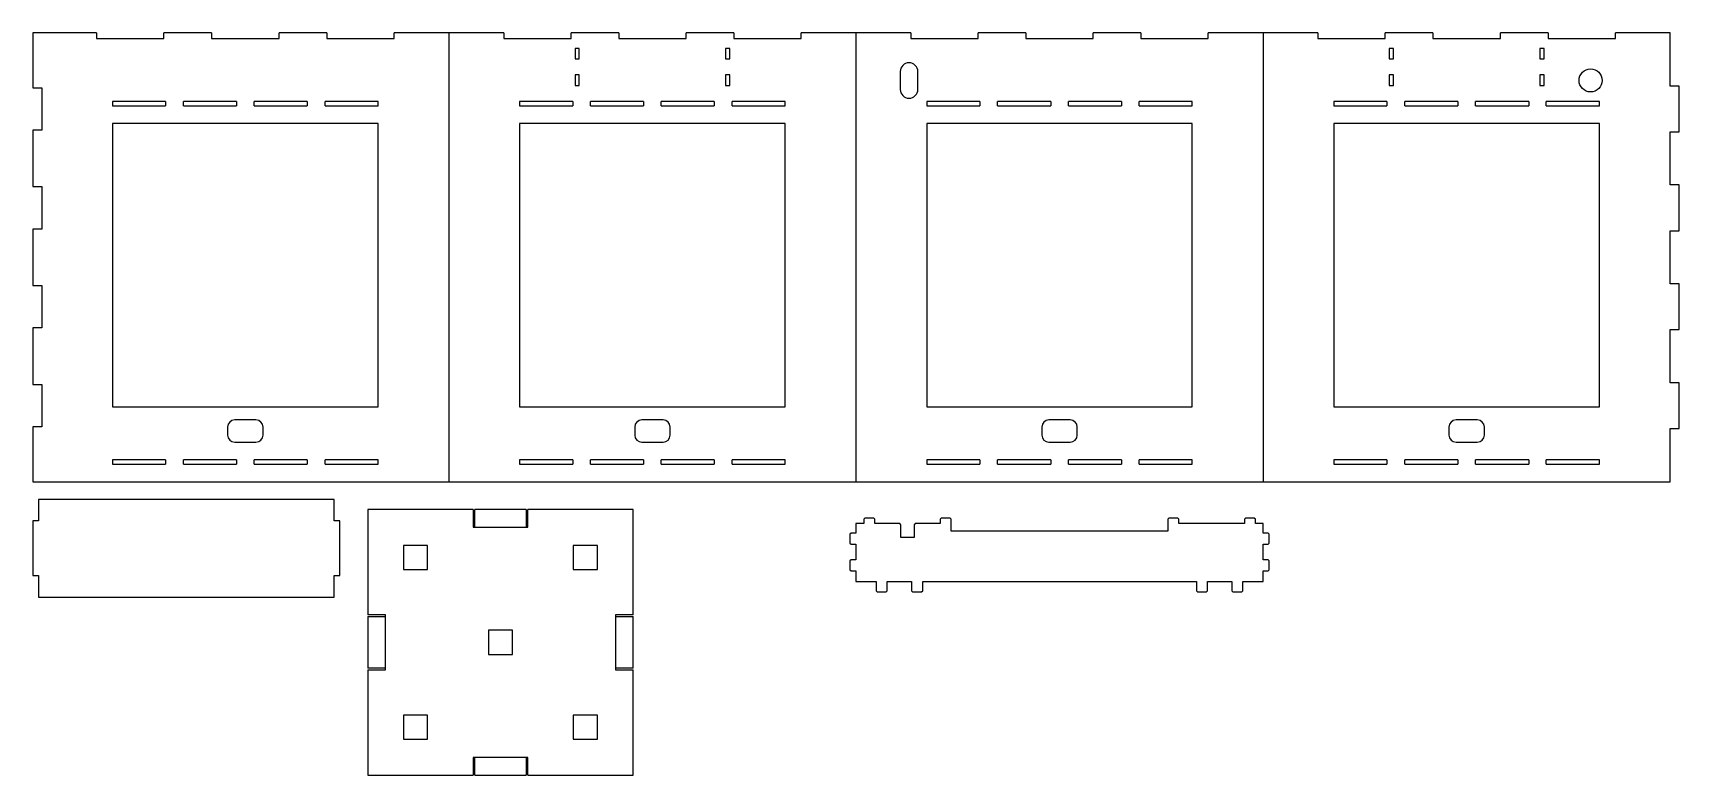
# Model space of a CAD drawing. Header units: millimetres. Extents: x -737 to 1904, y -658 to 473.
# Drawn here: x -737 to 444, y -371 to 161 of the extents above; entities that cross this region are included whole.
import ezdxf

# ---------------------------------------------------------------- set-up
doc = ezdxf.new("R2010")
doc.units = ezdxf.units.MM

msp = doc.modelspace()

# ---------------------------------------------------------------- linework, layer by layer
at = {"color": 7, "linetype": 'Continuous', "lineweight": 25}
for p, q in [((-736.6, 161), (-736.6, 121.7)), ((-690.9, 161), (-736.6, 161)), ((-690.9, 161), (-690.9, 156.9)), ((-690.9, 156.9), (-642.6, 156.9)), ((-642.6, 156.9), (-642.6, 161)), ((-608.4, 161), (-642.6, 161)), ((-608.4, 161), (-608.4, 156.9)), ((-608.4, 156.9), (-560, 156.9)), ((-560, 156.9), (-560, 161)), ((-525.8, 161), (-560, 161)), ((-525.8, 161), (-525.8, 156.9)), ((-525.8, 156.9), (-477.5, 156.9)), ((-477.5, 156.9), (-477.5, 161)), ((-398.8, 161), (-477.5, 161)), ((-398.8, 161), (-398.8, 156.9)), ((-398.8, 156.9), (-350.5, 156.9)), ((-350.5, 156.9), (-350.5, 161)), ((-316.3, 161), (-350.5, 161)), ((-316.3, 161), (-316.3, 156.9)), ((-316.3, 156.9), (-267.9, 156.9)), ((-267.9, 156.9), (-267.9, 161)), ((-233.7, 161), (-267.9, 161)), ((-233.7, 161), (-233.7, 156.9)), ((-233.7, 156.9), (-185.4, 156.9)), ((-106.7, 161), (-185.4, 161)), ((-185.4, 156.9), (-185.4, 161)), ((-106.7, 161), (-106.7, 156.9)), ((-106.7, 156.9), (-58.4, 156.9)), ((-58.4, 156.9), (-58.4, 161)), ((-24.2, 161), (-58.4, 161)), ((-24.2, 161), (-24.2, 156.9)), ((-24.2, 156.9), (24.2, 156.9)), ((24.2, 156.9), (24.2, 161)), ((58.4, 161), (24.2, 161)), ((58.4, 161), (58.4, 156.9)), ((58.4, 156.9), (106.7, 156.9)), ((106.7, 156.9), (106.7, 161)), ((185.4, 161), (106.7, 161)), ((185.4, 161), (185.4, 156.9)), ((185.4, 156.9), (233.7, 156.9)), ((233.7, 156.9), (233.7, 161)), ((267.9, 161), (233.7, 161)), ((267.9, 161), (267.9, 156.9)), ((267.9, 156.9), (316.3, 156.9)), ((316.3, 156.9), (316.3, 161)), ((350.5, 161), (316.3, 161)), ((350.5, 161), (350.5, 156.9)), ((350.5, 156.9), (398.8, 156.9)), ((398.8, 156.9), (398.8, 161)), ((438.1, 161), (398.8, 161)), ((438.1, 122.9), (438.1, 161)), ((-344.6, 149.9), (-347.6, 149.9)), ((-347.6, 149.9), (-347.6, 142.3)), ((-347.6, 142.3), (-344.6, 142.3)), ((-344.6, 142.3), (-344.6, 149.9)), ((-239.6, 149.9), (-239.6, 142.3)), ((-236.6, 149.9), (-239.6, 149.9)), ((-239.6, 142.3), (-236.6, 142.3)), ((-236.6, 142.3), (-236.6, 149.9)), ((239.6, 149.9), (236.6, 149.9)), ((236.6, 149.9), (236.6, 142.3)), ((236.6, 142.3), (239.6, 142.3)), ((239.6, 142.3), (239.6, 149.9)), ((347.6, 149.9), (344.6, 149.9)), ((344.6, 149.9), (344.6, 142.3)), ((344.6, 142.3), (347.6, 142.3)), ((347.6, 142.3), (347.6, 149.9)), ((-344.6, 130.9), (-347.6, 130.9)), ((-347.6, 130.9), (-347.6, 123.3)), ((-344.6, 123.3), (-344.6, 130.9)), ((-236.6, 130.9), (-239.6, 130.9)), ((-239.6, 130.9), (-239.6, 123.3)), ((-236.6, 123.3), (-236.6, 130.9)), ((-114.3, 133.2), (-114.3, 120.5)), ((-101.6, 120.5), (-101.6, 133.2)), ((239.6, 130.9), (236.6, 130.9)), ((236.6, 130.9), (236.6, 123.3)), ((239.6, 123.3), (239.6, 130.9)), ((347.6, 130.9), (344.6, 130.9)), ((344.6, 130.9), (344.6, 123.3)), ((347.6, 123.3), (347.6, 130.9)), ((-736.6, 121.7), (-730.2, 121.7)), ((-730.2, 121.7), (-730.2, 91.2)), ((-347.6, 123.3), (-344.6, 123.3)), ((-239.6, 123.3), (-236.6, 123.3)), ((236.6, 123.3), (239.6, 123.3)), ((344.6, 123.3), (347.6, 123.3)), ((444.5, 122.9), (438.1, 122.9)), ((444.5, 90), (444.5, 122.9)), ((-679.5, 111.7), (-679.5, 108.7)), ((-641.4, 111.7), (-679.5, 111.7)), ((-679.5, 108.7), (-641.4, 108.7)), ((-641.4, 111.7), (-641.4, 108.7)), ((-590.5, 111.7), (-628.6, 111.7)), ((-628.6, 108.7), (-628.6, 111.7)), ((-628.6, 108.7), (-590.5, 108.7)), ((-590.5, 111.7), (-590.5, 108.7)), ((-577.9, 108.7), (-577.9, 111.7)), ((-539.8, 111.7), (-577.9, 111.7)), ((-577.9, 108.7), (-539.8, 108.7)), ((-539.8, 111.7), (-539.8, 108.7)), ((-488.9, 111.7), (-527, 111.7)), ((-527, 108.7), (-527, 111.7)), ((-527, 108.7), (-488.9, 108.7)), ((-488.9, 108.7), (-488.9, 111.7)), ((-349.2, 111.7), (-387.4, 111.7)), ((-387.4, 111.7), (-387.4, 108.7)), ((-387.4, 108.7), (-349.2, 108.7)), ((-349.2, 111.7), (-349.2, 108.7)), ((-298.4, 111.7), (-336.6, 111.7)), ((-336.6, 108.7), (-336.6, 111.7)), ((-336.6, 108.7), (-298.4, 108.7)), ((-298.4, 111.7), (-298.4, 108.7)), ((-285.8, 108.7), (-285.8, 111.7)), ((-247.7, 111.7), (-285.8, 111.7)), ((-285.8, 108.7), (-247.7, 108.7)), ((-247.7, 111.7), (-247.7, 108.7)), ((-234.9, 108.7), (-234.9, 111.7)), ((-196.8, 111.7), (-234.9, 111.7)), ((-234.9, 108.7), (-196.8, 108.7)), ((-196.8, 108.7), (-196.8, 111.7)), ((-57.1, 111.7), (-95.2, 111.7)), ((-95.2, 111.7), (-95.2, 108.7)), ((-95.2, 108.7), (-57.1, 108.7)), ((-57.1, 111.7), (-57.1, 108.7)), ((-6.3, 111.7), (-44.5, 111.7)), ((-44.5, 108.7), (-44.5, 111.7)), ((-44.5, 108.7), (-6.3, 108.7)), ((-6.3, 111.7), (-6.3, 108.7)), ((6.3, 108.7), (6.3, 111.7)), ((44.5, 111.7), (6.3, 111.7)), ((6.3, 108.7), (44.5, 108.7)), ((44.5, 111.7), (44.5, 108.7)), ((95.2, 111.7), (57.1, 111.7)), ((57.1, 108.7), (57.1, 111.7)), ((57.1, 108.7), (95.2, 108.7)), ((95.2, 108.7), (95.2, 111.7)), ((196.8, 111.7), (196.8, 108.7)), ((234.9, 111.7), (196.8, 111.7)), ((196.8, 108.7), (234.9, 108.7)), ((234.9, 111.7), (234.9, 108.7)), ((285.8, 111.7), (247.7, 111.7)), ((247.7, 108.7), (247.7, 111.7)), ((247.7, 108.7), (285.8, 108.7)), ((285.8, 111.7), (285.8, 108.7)), ((298.4, 108.7), (298.4, 111.7)), ((336.6, 111.7), (298.4, 111.7)), ((298.4, 108.7), (336.6, 108.7)), ((336.6, 111.7), (336.6, 108.7)), ((387.4, 111.7), (349.2, 111.7)), ((349.2, 108.7), (349.2, 111.7)), ((349.2, 108.7), (387.4, 108.7)), ((387.4, 108.7), (387.4, 111.7)), ((-488.9, 96), (-679.5, 96)), ((-679.5, 96), (-679.5, -107.2)), ((-488.9, -107.2), (-488.9, 96)), ((-196.8, 96), (-387.4, 96)), ((-387.4, 96), (-387.4, -107.2)), ((-196.8, -107.2), (-196.8, 96)), ((95.2, 96), (-95.2, 96)), ((-95.2, 96), (-95.2, -107.2)), ((95.2, -107.2), (95.2, 96)), ((387.4, 96), (196.8, 96)), ((196.8, 96), (196.8, -107.2)), ((387.4, -107.2), (387.4, 96)), ((-730.2, 91.2), (-736.6, 91.2)), ((-736.6, 91.2), (-736.6, 50.7)), ((438.1, 90), (444.5, 90)), ((438.1, 51.9), (438.1, 90)), ((-736.6, 50.7), (-730.2, 50.7)), ((-730.2, 50.7), (-730.2, 20.2)), ((444.5, 51.9), (438.1, 51.9)), ((444.5, 19), (444.5, 51.9)), ((-736.6, 20.2), (-736.6, -20.2)), ((-730.2, 20.2), (-736.6, 20.2)), ((438.1, 19), (444.5, 19)), ((438.1, -19), (438.1, 19)), ((-736.6, -20.2), (-730.2, -20.2)), ((-730.2, -20.2), (-730.2, -50.7)), ((444.5, -19), (438.1, -19)), ((444.5, -51.9), (444.5, -19)), ((-730.2, -50.7), (-736.6, -50.7)), ((-736.6, -50.7), (-736.6, -91.2)), ((438.1, -51.9), (444.5, -51.9)), ((438.1, -90), (438.1, -51.9)), ((-736.6, -91.2), (-730.2, -91.2)), ((-730.2, -91.2), (-730.2, -121.7)), ((444.5, -90), (438.1, -90)), ((444.5, -122.9), (444.5, -90)), ((-679.5, -107.2), (-488.9, -107.2)), ((-576.6, -116.7), (-591.8, -116.7)), ((-387.4, -107.2), (-196.8, -107.2)), ((-284.5, -116.7), (-299.7, -116.7)), ((-95.2, -107.2), (95.2, -107.2)), ((7.6, -116.7), (-7.6, -116.7)), ((196.8, -107.2), (387.4, -107.2)), ((299.7, -116.7), (284.5, -116.7)), ((-736.6, -121.7), (-736.6, -161)), ((-730.2, -121.7), (-736.6, -121.7)), ((-596.9, -121.8), (-596.9, -127.5)), ((-571.5, -127.5), (-571.5, -121.8)), ((-304.8, -121.8), (-304.8, -127.5)), ((-279.4, -127.5), (-279.4, -121.8)), ((-12.7, -121.8), (-12.7, -127.5)), ((12.7, -127.5), (12.7, -121.8)), ((279.4, -121.8), (279.4, -127.5)), ((304.8, -127.5), (304.8, -121.8)), ((438.1, -122.9), (444.5, -122.9)), ((438.1, -161), (438.1, -122.9)), ((-591.8, -132.6), (-576.6, -132.6)), ((-299.7, -132.6), (-284.5, -132.6)), ((-7.6, -132.6), (7.6, -132.6)), ((284.5, -132.6), (299.7, -132.6)), ((-641.4, -145.3), (-679.5, -145.3)), ((-679.5, -145.3), (-679.5, -148.3)), ((-679.5, -148.3), (-641.4, -148.3)), ((-641.4, -145.3), (-641.4, -148.3)), ((-590.5, -145.3), (-628.6, -145.3)), ((-628.6, -148.3), (-628.6, -145.3)), ((-628.6, -148.3), (-590.5, -148.3)), ((-590.5, -145.3), (-590.5, -148.3)), ((-539.8, -145.3), (-577.9, -145.3)), ((-577.9, -148.3), (-577.9, -145.3)), ((-577.9, -148.3), (-539.8, -148.3)), ((-539.8, -145.3), (-539.8, -148.3)), ((-488.9, -145.3), (-527, -145.3)), ((-527, -148.3), (-527, -145.3)), ((-527, -148.3), (-488.9, -148.3)), ((-488.9, -148.3), (-488.9, -145.3)), ((-349.2, -145.3), (-387.4, -145.3)), ((-387.4, -145.3), (-387.4, -148.3)), ((-387.4, -148.3), (-349.2, -148.3)), ((-349.2, -145.3), (-349.2, -148.3)), ((-336.6, -148.3), (-336.6, -145.3)), ((-298.4, -145.3), (-336.6, -145.3)), ((-336.6, -148.3), (-298.4, -148.3)), ((-298.4, -145.3), (-298.4, -148.3)), ((-247.7, -145.3), (-285.8, -145.3)), ((-285.8, -148.3), (-285.8, -145.3)), ((-285.8, -148.3), (-247.7, -148.3)), ((-247.7, -145.3), (-247.7, -148.3)), ((-234.9, -148.3), (-234.9, -145.3)), ((-196.8, -145.3), (-234.9, -145.3)), ((-234.9, -148.3), (-196.8, -148.3)), ((-196.8, -148.3), (-196.8, -145.3)), ((-57.1, -145.3), (-95.2, -145.3)), ((-95.2, -145.3), (-95.2, -148.3)), ((-95.2, -148.3), (-57.1, -148.3)), ((-57.1, -145.3), (-57.1, -148.3)), ((-6.3, -145.3), (-44.5, -145.3)), ((-44.5, -148.3), (-44.5, -145.3)), ((-44.5, -148.3), (-6.3, -148.3)), ((-6.3, -145.3), (-6.3, -148.3)), ((44.5, -145.3), (6.3, -145.3)), ((6.3, -148.3), (6.3, -145.3)), ((6.3, -148.3), (44.5, -148.3)), ((44.5, -145.3), (44.5, -148.3)), ((95.2, -145.3), (57.1, -145.3)), ((57.1, -148.3), (57.1, -145.3)), ((57.1, -148.3), (95.2, -148.3)), ((95.2, -148.3), (95.2, -145.3)), ((234.9, -145.3), (196.8, -145.3)), ((196.8, -145.3), (196.8, -148.3)), ((196.8, -148.3), (234.9, -148.3)), ((234.9, -145.3), (234.9, -148.3)), ((285.8, -145.3), (247.7, -145.3)), ((247.7, -148.3), (247.7, -145.3)), ((247.7, -148.3), (285.8, -148.3)), ((285.8, -145.3), (285.8, -148.3)), ((336.6, -145.3), (298.4, -145.3)), ((298.4, -148.3), (298.4, -145.3)), ((298.4, -148.3), (336.6, -148.3)), ((336.6, -145.3), (336.6, -148.3)), ((387.4, -145.3), (349.2, -145.3)), ((349.2, -148.3), (349.2, -145.3)), ((349.2, -148.3), (387.4, -148.3)), ((387.4, -148.3), (387.4, -145.3)), ((-736.6, -161), (438.1, -161)), ((-732.5, -173.7), (-732.5, -189.1)), ((-520.5, -173.7), (-732.5, -173.7)), ((-520.5, -189.1), (-520.5, -173.7)), ((-420.8, -181), (-496.4, -181)), ((-496.4, -181), (-496.4, -256.6)), ((-420.8, -181), (-420.8, -193.7)), ((-382.7, -181), (-419.6, -181)), ((-419.6, -193.7), (-419.6, -181)), ((-382.7, -181), (-382.7, -193.7)), ((-305.9, -181), (-381.5, -181)), ((-381.5, -193.7), (-381.5, -181)), ((-305.9, -256.6), (-305.9, -181)), ((-139.7, -187.1), (-140.5, -187.8)), ((-140.5, -187.8), (-140.5, -191.1)), ((-133.3, -187.1), (-139.7, -187.1)), ((-132.6, -187.8), (-133.3, -187.1)), ((-132.6, -191.1), (-132.6, -187.8)), ((-84.9, -187.1), (-85.6, -187.8)), ((-85.6, -187.8), (-85.6, -191.1)), ((-78.5, -187.1), (-84.9, -187.1)), ((-77.7, -187.8), (-78.5, -187.1)), ((-77.7, -196.5), (-77.7, -187.8)), ((78.5, -187.1), (77.7, -187.8)), ((77.7, -187.8), (77.7, -196.5)), ((84.9, -187.1), (78.5, -187.1)), ((85.6, -187.8), (84.9, -187.1)), ((85.6, -191.1), (85.6, -187.8)), ((133.3, -187.1), (132.6, -187.8)), ((132.6, -187.8), (132.6, -191.1)), ((139.7, -187.1), (133.3, -187.1)), ((140.5, -187.8), (139.7, -187.1)), ((140.5, -191.1), (140.5, -187.8)), ((-736.6, -189.1), (-736.6, -228.4)), ((-732.5, -189.1), (-736.6, -189.1)), ((-516.4, -189.1), (-520.5, -189.1)), ((-516.4, -228.4), (-516.4, -189.1)), ((-420.8, -193.7), (-419.6, -193.7)), ((-382.7, -193.7), (-381.5, -193.7)), ((-149.6, -198), (-150.4, -198.7)), ((-150.4, -198.7), (-150.4, -205.1)), ((-146.1, -198), (-149.6, -198)), ((-146.1, -191.1), (-146.1, -198)), ((-140.5, -191.1), (-146.1, -191.1)), ((-114.6, -191.1), (-132.6, -191.1)), ((-113.9, -191.9), (-114.6, -191.1)), ((-113.9, -201.1), (-113.9, -191.9)), ((-103.6, -191.1), (-104.3, -191.9)), ((-104.3, -191.9), (-104.3, -201.1)), ((-85.6, -191.1), (-103.6, -191.1)), ((77.7, -196.5), (-77.7, -196.5)), ((132.6, -191.1), (85.6, -191.1)), ((146.1, -191.1), (140.5, -191.1)), ((146.1, -198), (146.1, -191.1)), ((149.6, -198), (146.1, -198)), ((150.4, -198.7), (149.6, -198)), ((150.4, -205.1), (150.4, -198.7)), ((-453.4, -206.7), (-470.7, -206.7)), ((-470.7, -206.7), (-470.7, -224)), ((-453.4, -224), (-453.4, -206.7)), ((-331.6, -206.7), (-348.9, -206.7)), ((-348.9, -206.7), (-348.9, -224)), ((-331.6, -224), (-331.6, -206.7)), ((-150.4, -205.1), (-149.6, -205.9)), ((-149.6, -205.9), (-146.1, -205.9)), ((-146.1, -205.9), (-146.1, -217)), ((-104.3, -201.1), (-113.9, -201.1)), ((146.1, -205.9), (149.6, -205.9)), ((146.1, -217), (146.1, -205.9)), ((149.6, -205.9), (150.4, -205.1)), ((-470.7, -224), (-453.4, -224)), ((-348.9, -224), (-331.6, -224)), ((-149.6, -217), (-150.4, -217.8)), ((-150.4, -217.8), (-150.4, -224.2)), ((-150.4, -224.2), (-149.6, -225)), ((-146.1, -217), (-149.6, -217)), ((149.6, -217), (146.1, -217)), ((150.4, -217.8), (149.6, -217)), ((149.6, -225), (150.4, -224.2)), ((150.4, -224.2), (150.4, -217.8)), ((-736.6, -228.4), (-732.5, -228.4)), ((-732.5, -228.4), (-732.5, -243.8)), ((-520.5, -228.4), (-516.4, -228.4)), ((-520.5, -243.8), (-520.5, -228.4)), ((-149.6, -225), (-146.1, -225)), ((-146.1, -225), (-146.1, -232.7)), ((-146.1, -232.7), (-131.6, -232.7)), ((-131.6, -232.7), (-131.6, -239.3)), ((-123.6, -232.7), (-106.2, -232.7)), ((-123.6, -239.3), (-123.6, -232.7)), ((-106.2, -232.7), (-106.2, -239.3)), ((-98.2, -232.7), (98.2, -232.7)), ((-98.2, -239.3), (-98.2, -232.7)), ((98.2, -232.7), (98.2, -239.3)), ((106.2, -232.7), (123.6, -232.7)), ((106.2, -239.3), (106.2, -232.7)), ((123.6, -232.7), (123.6, -239.3)), ((131.6, -232.7), (146.1, -232.7)), ((131.6, -239.3), (131.6, -232.7)), ((146.1, -232.7), (146.1, -225)), ((146.1, -225), (149.6, -225)), ((-732.5, -243.8), (-520.5, -243.8)), ((-131.6, -239.3), (-130.8, -240.1)), ((-130.8, -240.1), (-124.4, -240.1)), ((-124.4, -240.1), (-123.6, -239.3)), ((-106.2, -239.3), (-105.4, -240.1)), ((-105.4, -240.1), (-99, -240.1)), ((-99, -240.1), (-98.2, -239.3)), ((98.2, -239.3), (99, -240.1)), ((99, -240.1), (105.4, -240.1)), ((105.4, -240.1), (106.2, -239.3)), ((123.6, -239.3), (124.4, -240.1)), ((124.4, -240.1), (130.8, -240.1)), ((130.8, -240.1), (131.6, -239.3)), ((-483.7, -256.6), (-496.4, -256.6)), ((-496.4, -257.8), (-496.4, -294.7)), ((-496.4, -257.8), (-483.7, -257.8)), ((-483.7, -257.8), (-483.7, -256.6)), ((-305.9, -256.6), (-318.6, -256.6)), ((-318.6, -256.6), (-318.6, -257.8)), ((-318.6, -257.8), (-305.9, -257.8)), ((-305.9, -294.7), (-305.9, -257.8)), ((-409.8, -267.6), (-409.8, -284.9)), ((-392.5, -267.6), (-409.8, -267.6)), ((-392.5, -284.9), (-392.5, -267.6)), ((-483.7, -294.7), (-496.4, -294.7)), ((-483.7, -295.9), (-483.7, -294.7)), ((-409.8, -284.9), (-392.5, -284.9)), ((-318.6, -294.7), (-318.6, -295.9)), ((-305.9, -294.7), (-318.6, -294.7)), ((-496.4, -295.9), (-496.4, -371.5)), ((-496.4, -295.9), (-483.7, -295.9)), ((-318.6, -295.9), (-305.9, -295.9)), ((-305.9, -371.5), (-305.9, -295.9)), ((-453.4, -328.5), (-470.7, -328.5)), ((-470.7, -328.5), (-470.7, -345.8)), ((-453.4, -345.8), (-453.4, -328.5)), ((-348.9, -328.5), (-348.9, -345.8)), ((-331.6, -328.5), (-348.9, -328.5)), ((-331.6, -345.8), (-331.6, -328.5)), ((-470.7, -345.8), (-453.4, -345.8)), ((-348.9, -345.8), (-331.6, -345.8)), ((-419.6, -358.8), (-420.8, -358.8)), ((-420.8, -358.8), (-420.8, -371.5)), ((-419.6, -371.5), (-419.6, -358.8)), ((-381.5, -358.8), (-382.7, -358.8)), ((-382.7, -358.8), (-382.7, -371.5)), ((-381.5, -371.5), (-381.5, -358.8)), ((-496.4, -371.5), (-420.8, -371.5)), ((-419.6, -371.5), (-382.7, -371.5)), ((-381.5, -371.5), (-305.9, -371.5))]:
    msp.add_line(p, q, dxfattribs=at)
at = {"color": 7, "linetype": 'Continuous'}
for p, q in [((-438.1, 161), (-438.1, -161)), ((-146.1, 161), (-146.1, -161)), ((146.1, 161), (146.1, -161)), ((-419.6, -193.7), (-382.7, -193.7)), ((-483.7, -294.7), (-483.7, -257.8)), ((-318.6, -257.8), (-318.6, -294.7)), ((-382.7, -358.8), (-419.6, -358.8))]:
    msp.add_line(p, q, dxfattribs=at)
at = {"color": 7, "linetype": 'Continuous', "lineweight": 25}
msp.add_circle((381, 126.9), 8.25, dxfattribs=at)
for centre, radius, start, end in [((-108, 133.2), 6.35, 0, 180), ((-108, 120.5), 6.35, 180, 0), ((-591.8, -121.8), 5.08, 90, 180), ((-576.6, -121.8), 5.08, 360, 90), ((-299.7, -121.8), 5.08, 90, 180), ((-284.5, -121.8), 5.08, 0, 90), ((-7.6, -121.8), 5.08, 90, 180), ((7.6, -121.8), 5.08, 0, 90), ((284.5, -121.8), 5.08, 90, 180), ((299.7, -121.8), 5.08, 0, 90), ((-591.8, -127.5), 5.08, 180, 270), ((-576.6, -127.5), 5.08, 270, 360), ((-299.7, -127.5), 5.08, 180, 270), ((-284.5, -127.5), 5.08, 270, 0), ((-7.6, -127.5), 5.08, 180, 270), ((7.6, -127.5), 5.08, 270, 0), ((284.5, -127.5), 5.08, 180, 270), ((299.7, -127.5), 5.08, 270, 0)]:
    msp.add_arc(centre, radius, start, end, dxfattribs=at)

doc.saveas('drawing.dxf')
